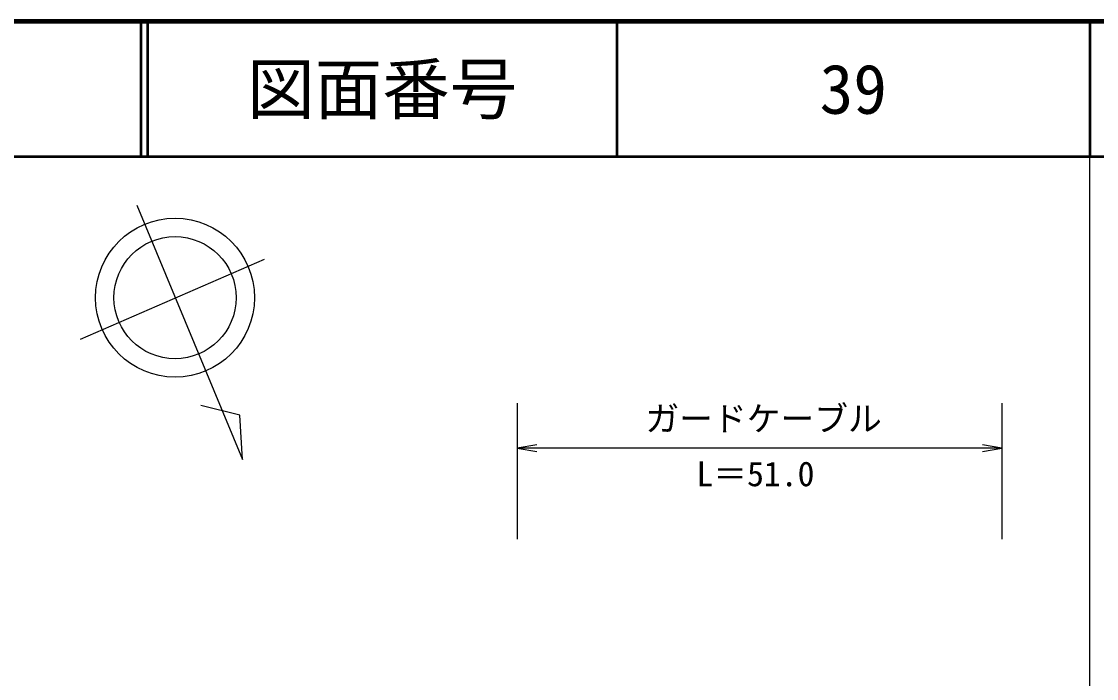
# Model space of a CAD drawing. Units: millimetres, scale not verified. Extents: x 40000 to 680000, y 20000 to 380000.
# Drawn here: x 499920 to 579500, y 331360 to 380000 of the extents above; entities that cross this region are included whole.
import ezdxf
from ezdxf.enums import TextEntityAlignment as Align

# ---------------------------------------------------------------- set-up
doc = ezdxf.new("R2010")
doc.units = ezdxf.units.MM
doc.header["$LTSCALE"] = 1000
for name, color, linetype, lineweight in [('M-BMK-SRVR', 3, 'Continuous', 25), ('M-STR-STR3', 7, 'Continuous', 25), ('M-TTL', 2, 'Continuous', 140), ('M-TTL-BAND', 7, 'Continuous', 25), ('M-TTL-LINE', 7, 'Continuous', 50)]:
    doc.layers.add(name, color=color, linetype=linetype, lineweight=lineweight)
doc.layers.add('M-TTL-TXT', color=7, linetype='Continuous')
doc.styles.add('ＭＳ ゴシック', font='')
doc.styles.get('ＭＳ ゴシック').set_extended_font_data('MS Gothic')

# ---------------------------------------------------------------- blocks, each defined once
blk = doc.blocks.new('open_arrow')
at = {"color": 0, "linetype": 'Continuous', "lineweight": -2}
blk.add_lwpolyline([(7.5, 1.25), (0, 0), (7.5, -1.25)], dxfattribs=at)

msp = doc.modelspace()

# ---------------------------------------------------------------- linework, layer by layer
at = {"layer": 'M-BMK-SRVR'}
for p, q in [((508469, 366413), (516288, 347568)), ((517887, 362380), (504274, 356462)), ((516072, 350854), (513199, 351566)), ((516288, 347568), (516072, 350854))]:
    msp.add_line(p, q, dxfattribs=at)
for radius in [5885, 4520]:
    msp.add_circle((511286, 359554), radius, dxfattribs=at)
at = {"layer": 'M-STR-STR3'}
for p, q in [((536610, 351734), (536610, 341666)), ((572503, 351734), (572503, 341666)), ((572503, 348410), (536610, 348410))]:
    msp.add_line(p, q, dxfattribs=at)
at = {"layer": 'M-TTL'}
msp.add_line((680000, 380000), (40000, 380000), dxfattribs=at)
at = {"layer": 'M-TTL-BAND'}
msp.add_line((579000, 20000), (579000, 370000), dxfattribs=at)
at = {"layer": 'M-TTL-LINE'}
for p, q in [((508747, 380000), (508747, 370000)), ((509247, 380000), (509247, 370000)), ((543997, 380000), (543997, 370000)), ((579000, 380000), (579000, 370000)), ((40000, 370000), (680000, 370000))]:
    msp.add_line(p, q, dxfattribs=at)

# ---------------------------------------------------------------- block references
at = {"layer": 'M-STR-STR3', "xscale": 193, "yscale": 193}
msp.add_blockref('open_arrow', (536610, 348410), dxfattribs=at)
at = {"layer": 'M-STR-STR3', "xscale": 193, "yscale": 193, "rotation": 180}
msp.add_blockref('open_arrow', (572503, 348410), dxfattribs=at)

# ---------------------------------------------------------------- texts
at = {"layer": 'M-STR-STR3', "style": 'ＭＳ ゴシック'}
for s, p in [('ガードケーブル', (546105, 349133)), ('L＝51.0', (549886, 345045))]:
    msp.add_text(s, height=1833, dxfattribs=at).set_placement(p, align=Align.BOTTOM_LEFT)
at = {"layer": 'M-TTL-TXT', "style": 'ＭＳ ゴシック'}
for s, p in [('図面番号', (526622, 375000)), ('39', (561497, 375000))]:
    msp.add_text(s, height=3666, dxfattribs=at).set_placement(p, align=Align.MIDDLE_CENTER)

doc.saveas('drawing.dxf')
